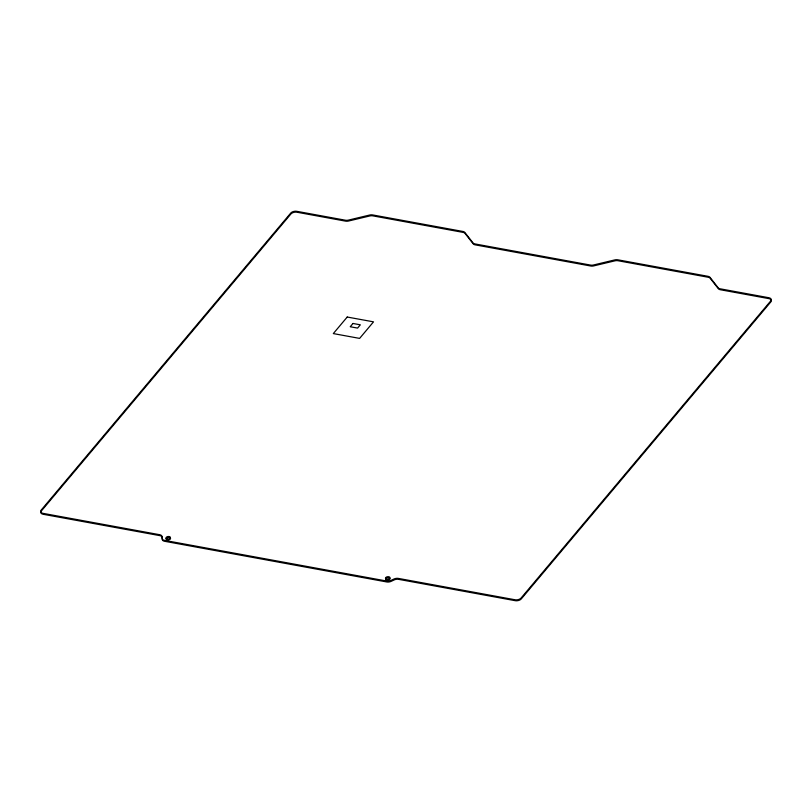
<?xml version="1.0" encoding="UTF-8"?>
<svg xmlns="http://www.w3.org/2000/svg" width="812" height="812" viewBox="0 0 812 812"><rect width="100%" height="100%" fill="white"/><g stroke="black" fill="none" stroke-linecap="round" stroke-linejoin="round"><path stroke-width="1.22" d="M162.167 537.493A4.507 2.507 -9.7 0 0 159.791 535.626L43.127 514.27A4.507 2.507 -9.7 0 1 41.27 511.073L290.899 213.992A4.507 2.507 -9.7 0 1 296.928 212.226L345.587 221.138A4.507 2.507 -9.7 0 0 348.612 221.016L369.754 215.972A4.507 2.507 -9.7 0 1 372.779 215.85L462.992 232.364A4.507 2.507 -9.7 0 1 465.032 233.409L473.183 243.823A4.507 2.507 -9.7 0 0 475.233 244.869L590.72 266.011A4.507 2.507 -9.7 0 0 593.745 265.889L614.897 260.845A4.507 2.507 -9.7 0 1 617.922 260.723L708.125 277.237A4.507 2.507 -9.7 0 1 710.175 278.283L718.326 288.696A4.507 2.507 -9.7 0 0 720.366 289.742L769.025 298.654A4.507 2.507 -9.7 0 1 770.882 301.851L521.263 598.931A4.507 2.507 -9.7 0 1 515.224 600.687L398.57 579.342A4.507 2.507 -9.7 0 0 394.114 579.951L391.201 581.331A4.507 2.507 -9.7 0 1 386.745 581.95L164.663 541.299A4.507 2.507 -9.7 0 1 162.288 539.432L162.004 536.57A4.507 2.507 -9.7 0 0 159.629 534.702L42.975 513.346A4.507 2.507 -9.7 0 1 41.118 510.149L290.737 213.069A4.507 2.507 -9.7 0 1 296.776 211.313L345.425 220.214A4.507 2.507 -9.7 0 0 348.45 220.103L369.602 215.048A4.507 2.507 -9.7 0 1 372.627 214.926L462.83 231.44A4.507 2.507 -9.7 0 1 464.88 232.486L473.031 242.9A4.507 2.507 -9.7 0 0 475.071 243.945L590.568 265.088A4.507 2.507 -9.7 0 0 593.592 264.976L614.735 259.921A4.507 2.507 -9.7 0 1 617.759 259.799L707.973 276.313A4.507 2.507 -9.7 0 1 710.013 277.359L718.163 287.773A4.507 2.507 -9.7 0 0 720.214 288.818L768.873 297.73A4.507 2.507 -9.7 0 1 770.73 300.927L521.101 598.008A4.507 2.507 -9.7 0 1 515.072 599.774L398.408 578.418A4.507 2.507 -9.7 0 0 393.952 579.027L391.039 580.407A4.507 2.507 -9.7 0 1 386.583 581.027L164.511 540.376A4.507 2.507 -9.7 0 1 162.136 538.508M347.221 317.035L333.316 333.58L359.614 338.401L373.52 321.846L347.221 317.035M352.987 323.47L350.236 326.749L357.584 328.089L360.335 324.82L352.987 323.47M167.12 539.026A2.253 1.259 -9.7 0 0 170.388 537.473A2.253 1.259 -9.7 0 0 166.967 536.854A2.253 1.259 -9.7 0 0 167.12 539.026M167.272 539.95A2.253 1.259 -9.7 0 0 170.55 538.397A2.253 1.259 -9.7 0 0 167.13 537.777A2.253 1.259 -9.7 0 0 167.272 539.95M386.634 579.21A2.253 1.259 -9.7 0 0 389.902 577.657A2.253 1.259 -9.7 0 0 386.492 577.038A2.253 1.259 -9.7 0 0 386.634 579.21M386.786 580.133A2.253 1.259 -9.7 0 0 390.064 578.58A2.253 1.259 -9.7 0 0 386.644 577.951A2.253 1.259 -9.7 0 0 386.786 580.133"/></g></svg>
